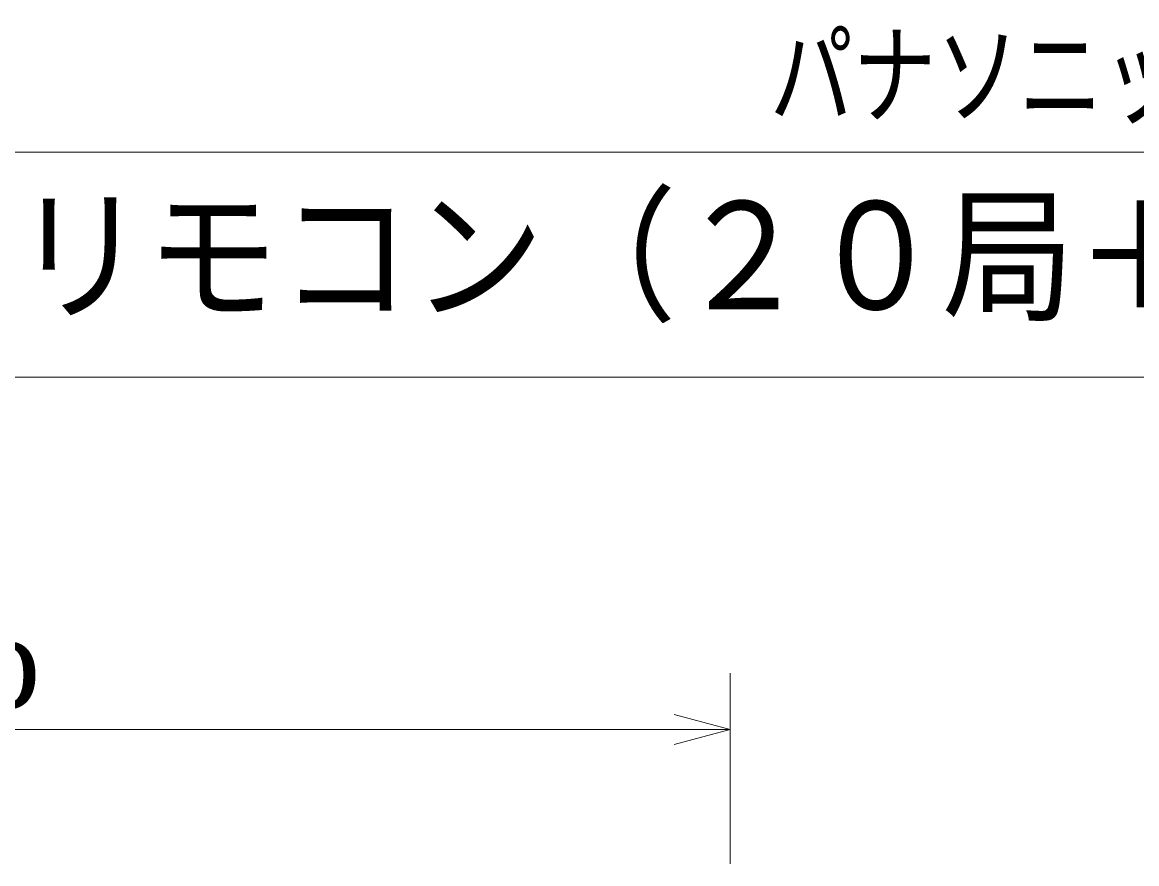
# Model space of a CAD drawing. Units: millimetres, scale not verified. Extents: x -811 to 811, y -280 to 280.
# Drawn here: x -367.13 to -327.51, y 96.22 to 126.16 of the extents above; entities that cross this region are included whole.
import ezdxf
from ezdxf.enums import TextEntityAlignment as Align

# ---------------------------------------------------------------- set-up
doc = ezdxf.new("R2010")
doc.units = ezdxf.units.MM
doc.header["$LTSCALE"] = 2
for name, color, linetype, lineweight in [('0-1_MOJI1', 7, 'Continuous', 9), ('0-2_SUNPO', 7, 'Continuous', 9), ('0-3_0', 7, 'Continuous', 9), ('0-8_WAKU-M', 7, 'Continuous', 9)]:
    doc.layers.add(name, color=color, linetype=linetype, lineweight=lineweight)
doc.layers.add('0-5_相当品', color=4, linetype='Continuous')
doc.styles.add('ＭＳ ゴシック', font='')
doc.styles.get('ＭＳ ゴシック').set_extended_font_data('MS Gothic')

# ---------------------------------------------------------------- blocks, each defined once
blk = doc.blocks.new('_OPEN30')
at = {"layer": '0-3_0'}
blk.add_line((0, 0), (-2, 0), dxfattribs=at)
blk.add_lwpolyline([(-2, 0.536), (0, 0), (-2, -0.536)], dxfattribs=at)

msp = doc.modelspace()

# ---------------------------------------------------------------- linework, layer by layer
at = {"layer": '0-2_SUNPO'}
for p, q in [((-341.961, 96.224), (-341.961, 102.998)), ((-396.43, 100.998), (-343.961, 100.998))]:
    msp.add_line(p, q, dxfattribs=at)
at = {"layer": '0-8_WAKU-M'}
for p, q in [((-410.595, 121.536), (-23.595, 121.536)), ((-410.595, 113.536), (-23.595, 113.536))]:
    msp.add_line(p, q, dxfattribs=at)

# ---------------------------------------------------------------- block references
at = {"layer": '0-2_SUNPO'}
msp.add_blockref('_OPEN30', (-341.961, 100.998), dxfattribs=at)

# ---------------------------------------------------------------- texts
at = {"layer": '0-1_MOJI1', "style": 'ＭＳ ゴシック', "width": 0.9}
msp.add_text('マルチリモコン（２０局＋一斉）', height=3.842, dxfattribs=at).set_placement((-381.595, 114.796), align=Align.BOTTOM_LEFT)
at = {"layer": '0-2_SUNPO', "style": 'ＭＳ ゴシック', "width": 1.5}
msp.add_text('280', height=2.405, dxfattribs=at).set_placement((-373.767, 101.035), align=Align.BOTTOM_LEFT)
at = {"layer": '0-5_相当品', "style": 'ＭＳ ゴシック', "width": 0.75}
msp.add_text('パナソニック：ＷＲ－ＥＣ５００Ａ\u3000相当品', height=2.889, dxfattribs=at).set_placement((-340.555, 121.981), align=Align.BOTTOM_LEFT)

doc.saveas('drawing.dxf')
